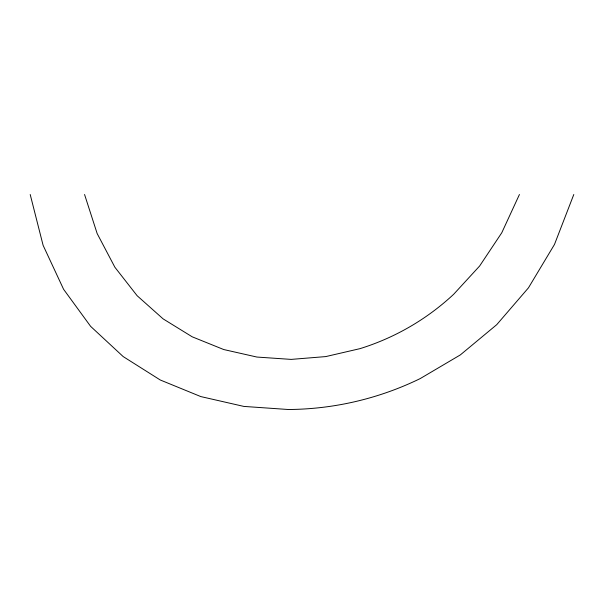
<?xml version="1.0" encoding="UTF-8"?>
<svg xmlns="http://www.w3.org/2000/svg" width="604" height="604" viewBox="0 0 604 604"><rect width="100%" height="100%" fill="white"/><g stroke="black" fill="none" stroke-linecap="round" stroke-linejoin="round"><path stroke-width="0.91" d="M573.8 194.496L554.487 244.439L528.455 287.836L496.722 324.68L460.316 354.925L420.256 378.557A305.616 305.616 0 0 1 288.334 409.504L243.857 406.416L200.822 396.586L160.256 379.984L123.186 356.579L90.623 326.356L63.586 289.286L43.111 245.337L30.2 194.496M519.44 194.496L501.773 232.759L479.629 266.017L453.687 294.261A243.186 243.186 0 0 1 359.984 348.651L325.752 356.587L291.173 359.395L256.927 357.055L223.714 349.535L192.208 336.813L163.118 318.882L137.116 295.703L114.896 267.262L97.146 233.529L84.56 194.496"/></g></svg>
